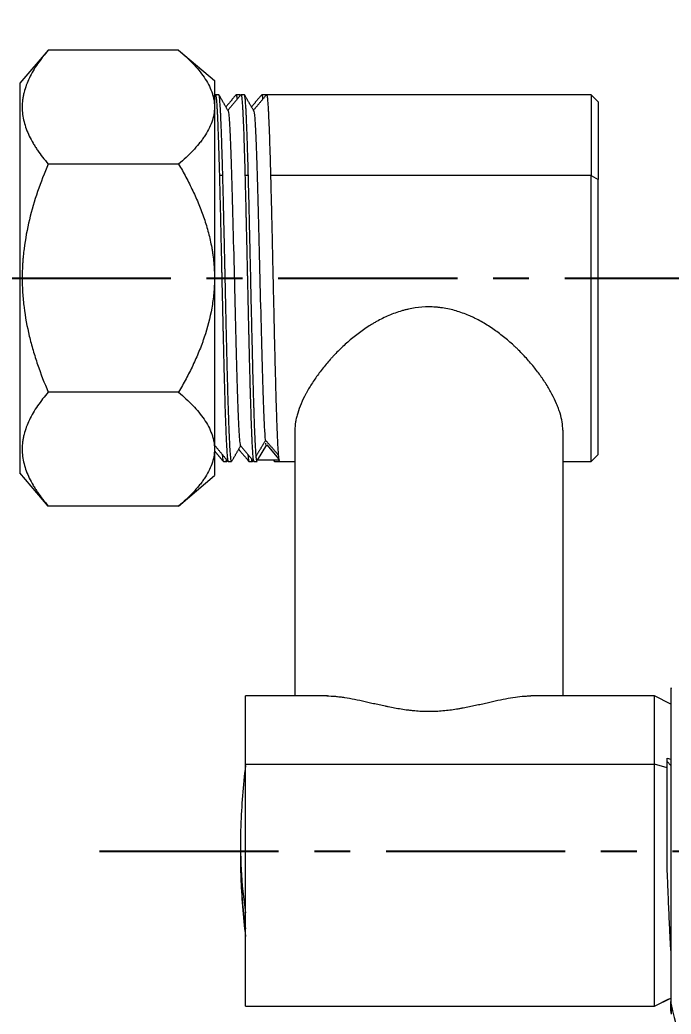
# Model space of a CAD drawing. Header units: millimetres. Extents: x 24023 to 24864, y 1163 to 1757.
# Drawn here: x 24721.7 to 24767.9, y 1331.4 to 1401.9 of the extents above; entities that cross this region are included whole.
import ezdxf

# ---------------------------------------------------------------- set-up
doc = ezdxf.new("R2010")
doc.units = ezdxf.units.MM
doc.linetypes.add('CENTERX2', pattern=[20.32, 12.7, -2.54, 2.54, -2.54])
doc.layers.add('CENTER', color=1, linetype='CENTERX2')
doc.styles.get("Standard").update_dxf_attribs({"font": 'arial.ttf'})
doc.dimstyles.new('ISO-25', dxfattribs={"dimtxt": 7, "dimasz": 5, "dimexe": 1.252, "dimexo": 0.625, "dimgap": 1, "dimtad": 1, "dimtih": 1, "dimtoh": 1, "dimdec": 1, "dimdsep": 46, "dimtxsty": 'Standard', "dimcen": 0, "dimclrd": 3, "dimclre": 3, "dimclrt": 4, "dimadec": 0, "dimazin": 0, "dimtfac": 1, "dimtdec": 1, "dimtmove": 0, "dimatfit": 3, "dimfxl": 1, "dimarcsym": 0})

# ---------------------------------------------------------------- blocks, each defined once
blk = doc.blocks.new('*D50')
at = {"color": 3, "lineweight": -2, "transparency": 16777216}
for p, q in [((24727.261, 1520.798), (24569.507, 1520.798)), ((24570.759, 1515.798), (24570.759, 1390.87)), ((24570.759, 1250.765), (24570.759, 1375.693)), ((24727.261, 1245.765), (24569.507, 1245.765))]:
    blk.add_line(p, q, dxfattribs=at)
at = {"color": 3, "transparency": 16777216}
for points in [[(24569.926, 1515.798), (24571.592, 1515.798), (24570.759, 1520.798)], [(24569.926, 1250.765), (24571.592, 1250.765), (24570.759, 1245.765)]]:
    blk.add_solid(points, dxfattribs=at)
at = {"layer": 'Defpoints', "color": 0, "transparency": 16777216}
for p in [(24727.886, 1520.798), (24570.759, 1245.765), (24727.886, 1245.765)]:
    blk.add_point(p, dxfattribs=at)
at = {"color": 4, "transparency": 16777216, "insert": (24570.759, 1383.281), "char_height": 7, "attachment_point": 5}
blk.add_mtext('(1600)', dxfattribs=at)
blk = doc.blocks.new('*D54')
at = {"color": 3, "lineweight": -2, "transparency": 16777216}
for p, q in [((24640.75, 1365.035), (24640.75, 1260.666)), ((24776.172, 1315.313), (24776.172, 1260.666)), ((24645.75, 1261.918), (24693.994, 1261.918)), ((24771.172, 1261.918), (24722.928, 1261.918))]:
    blk.add_line(p, q, dxfattribs=at)
at = {"color": 3, "transparency": 16777216}
for points in [[(24645.75, 1262.752), (24645.75, 1261.085), (24640.75, 1261.918)], [(24771.172, 1262.752), (24771.172, 1261.085), (24776.172, 1261.918)]]:
    blk.add_solid(points, dxfattribs=at)
at = {"layer": 'Defpoints', "color": 0, "transparency": 16777216}
for p in [(24640.75, 1365.66), (24776.172, 1315.938), (24776.172, 1261.918)]:
    blk.add_point(p, dxfattribs=at)
at = {"color": 4, "transparency": 16777216, "insert": (24708.461, 1261.918), "char_height": 7, "attachment_point": 5}
blk.add_mtext('135.4', dxfattribs=at)

msp = doc.modelspace()

# ---------------------------------------------------------------- linework, layer by layer
at = {"linetype": 'Continuous', "lineweight": 18, "extrusion": (0, 1, 0)}
for p, q in [((24723.755, 1399.726), (24721.745, 1397.368)), ((24732.999, 1399.726), (24723.755, 1399.726)), ((24732.999, 1399.726), (24735.545, 1397.557)), ((24721.745, 1397.368), (24721.745, 1369.753)), ((24735.545, 1397.557), (24735.545, 1395.681)), ((24735.85, 1396.56), (24735.61, 1396.56)), ((24737.321, 1396.56), (24737.081, 1396.56)), ((24737.664, 1396.56), (24737.424, 1396.56)), ((24739.234, 1396.56), (24738.895, 1396.56)), ((24762.245, 1396.56), (24739.238, 1396.56)), ((24762.745, 1396.06), (24762.245, 1396.56)), ((24762.245, 1396.56), (24762.245, 1390.83)), ((24762.745, 1396.06), (24762.745, 1390.55)), ((24735.545, 1395.681), (24735.545, 1383.559)), ((24732.999, 1391.643), (24723.755, 1391.643)), ((24762.245, 1370.56), (24762.245, 1390.83)), ((24762.745, 1371.06), (24762.745, 1390.55)), ((24735.545, 1383.559), (24735.545, 1371.438)), ((24732.999, 1375.478), (24723.755, 1375.478)), ((24741.245, 1372.783), (24741.245, 1353.938)), ((24760.245, 1372.783), (24760.245, 1353.938)), ((24735.545, 1371.438), (24735.545, 1369.564)), ((24738.603, 1370.641), (24739.245, 1371.745)), ((24739.245, 1371.745), (24740.105, 1370.726)), ((24762.245, 1370.56), (24762.745, 1371.06)), ((24736.174, 1370.56), (24736.415, 1370.56)), ((24736.517, 1370.56), (24736.757, 1370.56)), ((24737.988, 1370.56), (24738.229, 1370.56)), ((24738.331, 1370.56), (24738.571, 1370.56)), ((24740.177, 1370.641), (24738.603, 1370.641)), ((24739.802, 1370.56), (24740.145, 1370.56)), ((24740.145, 1370.56), (24741.245, 1370.56)), ((24760.245, 1370.56), (24762.245, 1370.56)), ((24723.755, 1367.395), (24721.745, 1369.753)), ((24732.999, 1367.395), (24735.545, 1369.564)), ((24732.999, 1367.395), (24723.755, 1367.395)), ((24767.901, 1354.288), (24767.901, 1332.261)), ((24737.745, 1349.089), (24737.745, 1353.938)), ((24743.551, 1353.938), (24737.745, 1353.938)), ((24766.745, 1353.938), (24757.973, 1353.938)), ((24766.745, 1349.089), (24766.745, 1353.938)), ((24767.901, 1353.36), (24766.745, 1353.938)), ((24767.645, 1349.529), (24767.901, 1349.449)), ((24767.901, 1349.006), (24767.645, 1349.282)), ((24737.745, 1331.938), (24737.745, 1349.089)), ((24766.745, 1331.938), (24766.745, 1349.089)), ((24766.745, 1331.938), (24767.901, 1332.516)), ((24766.745, 1331.938), (24767.764, 1332.448)), ((24737.745, 1331.938), (24766.745, 1331.938)), ((24767.901, 1331.588), (24767.901, 1332.261))]:
    msp.add_line(p, q, dxfattribs=at)
at = {"linetype": 'Continuous', "lineweight": 13, "extrusion": (0, 1, 0)}
for p, q in [((24736.132, 1390.83), (24735.892, 1390.83)), ((24737.946, 1390.83), (24737.706, 1390.83)), ((24762.245, 1390.83), (24739.52, 1390.83)), ((24762.245, 1390.83), (24762.745, 1390.55)), ((24767.924, 1332.061), (24767.924, 1354.5)), ((24737.745, 1349.089), (24766.745, 1349.089)), ((24767.645, 1348.837), (24766.745, 1349.089)), ((24767.924, 1332.061), (24767.924, 1331.376))]:
    msp.add_line(p, q, dxfattribs=at)
at = {"linetype": 'Continuous', "lineweight": 18}
for centre, radius, start, end in [((24768.901, 1354.288), 1, 167.76269, 180), ((24786.845, 1342.938), 49.472, 172.9711, 177.92845), ((24786.845, 1342.938), 49.472, 182.07155, 187.0289), ((24768.901, 1331.588), 1, 180, 192.23731)]:
    msp.add_arc(centre, radius, start, end, dxfattribs=at)
for centre, major_axis, start_param, end_param in [((24786.845, 1343.497), (-49.462, 0), 6.253209, 6.40419), ((24786.845, 1342.378), (49.462, 0), 3.12796, 3.262597)]:
    msp.add_ellipse(centre, major_axis=major_axis, ratio=0.829038, start_param=start_param, end_param=end_param, dxfattribs=at)
at = {"linetype": 'Continuous', "lineweight": 13}
for centre, major_axis, start_param, end_param in [((24768.901, 1332.261), (-1, 0), 6.283171, 6.496767), ((24837.9, 1346.339), (71.604, 0), 3.355174, 3.578942)]:
    msp.add_ellipse(centre, major_axis=major_axis, ratio=0.940706, start_param=start_param, end_param=end_param, dxfattribs=at)
at = {"linetype": 'Continuous', "lineweight": 18}
for points, knots in [([(24723.755, 1399.726), (24723.48, 1399.404), (24723.228, 1399.079), (24722.778, 1398.422), (24722.581, 1398.09), (24722.256, 1397.416), (24722.128, 1397.074), (24722.019, 1396.641), (24721.999, 1396.554), (24721.975, 1396.422), (24721.967, 1396.379), (24721.953, 1396.291), (24721.947, 1396.247), (24721.919, 1396.028), (24721.909, 1395.854), (24721.909, 1395.507), (24721.92, 1395.334), (24721.964, 1394.989), (24721.997, 1394.817), (24722.125, 1394.305), (24722.251, 1393.965), (24722.494, 1393.459), (24722.584, 1393.291), (24722.731, 1393.04), (24722.782, 1392.957), (24722.889, 1392.79), (24722.943, 1392.706), (24723.226, 1392.292), (24723.48, 1391.966), (24723.755, 1391.643)], [0, 0, 0, 0, 0.125, 0.125, 0.25, 0.25, 0.375, 0.375, 0.40625, 0.40625, 0.421875, 0.421875, 0.4375, 0.4375, 0.5, 0.5, 0.5625, 0.5625, 0.625, 0.625, 0.75, 0.75, 0.8125, 0.8125, 0.84375, 0.84375, 0.875, 0.875, 1, 1, 1, 1]), ([(24732.999, 1399.726), (24733.181, 1399.572), (24733.356, 1399.416), (24733.692, 1399.101), (24733.853, 1398.942), (24734.157, 1398.621), (24734.445, 1398.297), (24734.82, 1397.8), (24735.025, 1397.46), (24735.206, 1397.116), (24735.283, 1396.941), (24735.363, 1396.719), (24735.378, 1396.675), (24735.399, 1396.608), (24735.405, 1396.585), (24735.419, 1396.54), (24735.45, 1396.428), (24735.475, 1396.316), (24735.524, 1396.046), (24735.541, 1395.865), (24735.541, 1395.684)], [0, 0, 0, 0, 0.125, 0.125, 0.25, 0.25, 0.375, 0.5, 0.625, 0.625, 0.75, 0.75, 0.78125, 0.78125, 0.796875, 0.796875, 0.8125, 0.875, 0.875, 1, 1, 1, 1]), ([(24735.61, 1396.56), (24735.619, 1396.561), (24735.627, 1396.542), (24735.638, 1396.499), (24735.639, 1396.494), (24735.641, 1396.483), (24735.642, 1396.477), (24735.646, 1396.458), (24735.653, 1396.416), (24735.66, 1396.363), (24735.675, 1396.242), (24735.693, 1396.04), (24735.712, 1395.759), (24735.726, 1395.518), (24735.731, 1395.432), (24735.737, 1395.319), (24735.738, 1395.296), (24735.74, 1395.249), (24735.744, 1395.179), (24735.747, 1395.106), (24735.759, 1394.857), (24735.769, 1394.64), (24735.788, 1394.173), (24735.797, 1393.923), (24735.816, 1393.389), (24735.825, 1393.105), (24735.836, 1392.765), (24735.837, 1392.727), (24735.839, 1392.651), (24735.843, 1392.536), (24735.851, 1392.263), (24735.859, 1392.021), (24735.873, 1391.528), (24735.883, 1391.186), (24735.892, 1390.83)], [0, 0, 0, 0, 0.095388, 0.095388, 0.107952, 0.107952, 0.120516, 0.120516, 0.145644, 0.1959, 0.1959, 0.296413, 0.396925, 0.396925, 0.447181, 0.447181, 0.459745, 0.459745, 0.472309, 0.497438, 0.497438, 0.59795, 0.59795, 0.698463, 0.698463, 0.798975, 0.798975, 0.811539, 0.811539, 0.824103, 0.849231, 0.899488, 0.899488, 1, 1, 1, 1]), ([(24736.132, 1390.83), (24736.123, 1391.186), (24736.113, 1391.528), (24736.094, 1392.185), (24736.085, 1392.5), (24736.073, 1392.876), (24736.071, 1392.95), (24736.066, 1393.098), (24736.059, 1393.315), (24736.052, 1393.522), (24736.037, 1393.924), (24736.028, 1394.174), (24736.009, 1394.641), (24736, 1394.857), (24735.986, 1395.155), (24735.981, 1395.25), (24735.975, 1395.363), (24735.974, 1395.385), (24735.971, 1395.429), (24735.97, 1395.451), (24735.967, 1395.515), (24735.964, 1395.557), (24735.952, 1395.759), (24735.943, 1395.899), (24735.924, 1396.141), (24735.915, 1396.242), (24735.896, 1396.403), (24735.887, 1396.464), (24735.875, 1396.514), (24735.872, 1396.523), (24735.867, 1396.537), (24735.861, 1396.554), (24735.854, 1396.56), (24735.85, 1396.56)], [0, 0, 0, 0, 0.100523, 0.100523, 0.201045, 0.201045, 0.226176, 0.226176, 0.251307, 0.301568, 0.301568, 0.402091, 0.402091, 0.502614, 0.502614, 0.552875, 0.552875, 0.56544, 0.56544, 0.578006, 0.578006, 0.603136, 0.603136, 0.703659, 0.703659, 0.804182, 0.804182, 0.904705, 0.904705, 0.929835, 0.929835, 0.954966, 1, 1, 1, 1]), ([(24737.081, 1396.56), (24737.081, 1396.56), (24737.082, 1396.56), (24737.092, 1396.558), (24737.101, 1396.535), (24737.12, 1396.448), (24737.13, 1396.384), (24737.14, 1396.291), (24737.141, 1396.283), (24737.142, 1396.274)], [0, 0, 0, 0, 0.024184, 0.024184, 0.489302, 0.489302, 0.954419, 0.954419, 1, 1, 1, 1]), ([(24737.347, 1396.509), (24737.339, 1396.541), (24737.331, 1396.558), (24737.322, 1396.56), (24737.322, 1396.56), (24737.321, 1396.56)], [0, 0, 0, 0, 0.942991, 0.942991, 1, 1, 1, 1]), ([(24737.424, 1396.56), (24737.433, 1396.561), (24737.442, 1396.542), (24737.452, 1396.499), (24737.453, 1396.494), (24737.455, 1396.483), (24737.457, 1396.477), (24737.46, 1396.458), (24737.467, 1396.416), (24737.474, 1396.363), (24737.488, 1396.242), (24737.498, 1396.141), (24737.517, 1395.899), (24737.526, 1395.759), (24737.54, 1395.518), (24737.545, 1395.432), (24737.551, 1395.319), (24737.552, 1395.296), (24737.555, 1395.249), (24737.558, 1395.179), (24737.562, 1395.106), (24737.573, 1394.857), (24737.583, 1394.64), (24737.602, 1394.173), (24737.611, 1393.923), (24737.63, 1393.389), (24737.639, 1393.105), (24737.65, 1392.765), (24737.651, 1392.727), (24737.654, 1392.651), (24737.657, 1392.536), (24737.665, 1392.263), (24737.672, 1392.021), (24737.687, 1391.528), (24737.696, 1391.186), (24737.706, 1390.83)], [0, 0, 0, 0, 0.095385, 0.095385, 0.107949, 0.107949, 0.120513, 0.120513, 0.145642, 0.195898, 0.195898, 0.296411, 0.296411, 0.396923, 0.396923, 0.44718, 0.44718, 0.459744, 0.459744, 0.472308, 0.497436, 0.497436, 0.597949, 0.597949, 0.698462, 0.698462, 0.798974, 0.798974, 0.811539, 0.811539, 0.824103, 0.849231, 0.899487, 0.899487, 1, 1, 1, 1]), ([(24737.946, 1390.83), (24737.937, 1391.186), (24737.918, 1391.87), (24737.899, 1392.5), (24737.887, 1392.876), (24737.885, 1392.95), (24737.88, 1393.098), (24737.873, 1393.315), (24737.866, 1393.522), (24737.852, 1393.924), (24737.842, 1394.174), (24737.823, 1394.641), (24737.814, 1394.857), (24737.8, 1395.155), (24737.795, 1395.25), (24737.789, 1395.363), (24737.788, 1395.385), (24737.785, 1395.429), (24737.784, 1395.451), (24737.781, 1395.515), (24737.778, 1395.557), (24737.767, 1395.759), (24737.757, 1395.899), (24737.738, 1396.141), (24737.729, 1396.242), (24737.71, 1396.403), (24737.7, 1396.464), (24737.689, 1396.514), (24737.686, 1396.523), (24737.682, 1396.537), (24737.675, 1396.554), (24737.668, 1396.56), (24737.664, 1396.56)], [0, 0, 0, 0, 0.100523, 0.201045, 0.201045, 0.226176, 0.226176, 0.251307, 0.301568, 0.301568, 0.402091, 0.402091, 0.502613, 0.502613, 0.552874, 0.552874, 0.56544, 0.56544, 0.578005, 0.578005, 0.603136, 0.603136, 0.703658, 0.703658, 0.804181, 0.804181, 0.904704, 0.904704, 0.929834, 0.929834, 0.954965, 1, 1, 1, 1]), ([(24738.895, 1396.56), (24738.896, 1396.56), (24738.896, 1396.56), (24738.906, 1396.558), (24738.915, 1396.535), (24738.934, 1396.448), (24738.943, 1396.384), (24738.954, 1396.292), (24738.955, 1396.283), (24738.956, 1396.275)], [0, 0, 0, 0, 0.024206, 0.024206, 0.489646, 0.489646, 0.955086, 0.955086, 1, 1, 1, 1]), ([(24739.237, 1396.56), (24739.246, 1396.561), (24739.256, 1396.542), (24739.266, 1396.499), (24739.267, 1396.494), (24739.269, 1396.483), (24739.271, 1396.477), (24739.274, 1396.458), (24739.281, 1396.416), (24739.288, 1396.363), (24739.302, 1396.242), (24739.312, 1396.141), (24739.33, 1395.899), (24739.34, 1395.759), (24739.354, 1395.518), (24739.359, 1395.432), (24739.365, 1395.319), (24739.366, 1395.296), (24739.369, 1395.249), (24739.372, 1395.179), (24739.376, 1395.106), (24739.388, 1394.857), (24739.397, 1394.64), (24739.415, 1394.173), (24739.425, 1393.923), (24739.444, 1393.389), (24739.453, 1393.105), (24739.464, 1392.765), (24739.465, 1392.727), (24739.468, 1392.651), (24739.471, 1392.536), (24739.48, 1392.263), (24739.487, 1392.021), (24739.501, 1391.528), (24739.51, 1391.186), (24739.52, 1390.83)], [0, 0, 0, 0, 0.095386, 0.095386, 0.10795, 0.10795, 0.120514, 0.120514, 0.145643, 0.195899, 0.195899, 0.296412, 0.296412, 0.396924, 0.396924, 0.44718, 0.44718, 0.459745, 0.459745, 0.472309, 0.497437, 0.497437, 0.597949, 0.597949, 0.698462, 0.698462, 0.798975, 0.798975, 0.811539, 0.811539, 0.824103, 0.849231, 0.899487, 0.899487, 1, 1, 1, 1]), ([(24735.541, 1395.684), (24735.541, 1395.504), (24735.524, 1395.325), (24735.46, 1394.97), (24735.413, 1394.794), (24735.228, 1394.269), (24735.047, 1393.925), (24734.788, 1393.542), (24734.759, 1393.499), (24734.699, 1393.415), (24734.607, 1393.289), (24734.509, 1393.164), (24734.305, 1392.915), (24734.161, 1392.752), (24733.854, 1392.429), (24733.693, 1392.27), (24733.356, 1391.954), (24733.181, 1391.798), (24732.999, 1391.643)], [0, 0, 0, 0, 0.125, 0.125, 0.25, 0.25, 0.5, 0.5, 0.53125, 0.53125, 0.5625, 0.625, 0.625, 0.75, 0.75, 0.875, 0.875, 1, 1, 1, 1]), ([(24736.505, 1395.436), (24736.521, 1395.404), (24736.57, 1395.143), (24736.651, 1393.881), (24736.748, 1391.215), (24736.844, 1387.696), (24736.941, 1383.714), (24737.038, 1379.715), (24737.135, 1376.146), (24737.232, 1373.404), (24737.317, 1371.991), (24737.37, 1371.7), (24737.39, 1371.676)], [0, 0, 0, 0, 0.054737, 0.164211, 0.273684, 0.383158, 0.492632, 0.602106, 0.711579, 0.821053, 0.930527, 1, 1, 1, 1]), ([(24738.318, 1395.439), (24738.343, 1395.394), (24738.401, 1394.973), (24738.492, 1393.239), (24738.589, 1390.299), (24738.686, 1386.607), (24738.783, 1382.575), (24738.879, 1378.653), (24738.976, 1375.278), (24739.061, 1373.126), (24739.114, 1372.324), (24739.135, 1372.099)], [0, 0, 0, 0, 0.094528, 0.213114, 0.3317, 0.450286, 0.568873, 0.687459, 0.806045, 0.924631, 1, 1, 1, 1]), ([(24723.755, 1391.643), (24723.48, 1390.999), (24723.228, 1390.349), (24722.778, 1389.035), (24722.581, 1388.37), (24722.256, 1387.022), (24722.128, 1386.339), (24722.019, 1385.472), (24721.999, 1385.298), (24721.975, 1385.036), (24721.967, 1384.948), (24721.953, 1384.772), (24721.947, 1384.685), (24721.919, 1384.247), (24721.909, 1383.899), (24721.909, 1383.204), (24721.92, 1382.858), (24721.964, 1382.169), (24721.997, 1381.826), (24722.125, 1380.8), (24722.251, 1380.121), (24722.494, 1379.11), (24722.584, 1378.774), (24722.731, 1378.271), (24722.782, 1378.104), (24722.889, 1377.77), (24722.943, 1377.604), (24723.226, 1376.775), (24723.48, 1376.122), (24723.755, 1375.478)], [0, 0, 0, 0, 0.125, 0.125, 0.25, 0.25, 0.375, 0.375, 0.40625, 0.40625, 0.421875, 0.421875, 0.4375, 0.4375, 0.5, 0.5, 0.5625, 0.5625, 0.625, 0.625, 0.75, 0.75, 0.8125, 0.8125, 0.84375, 0.84375, 0.875, 0.875, 1, 1, 1, 1]), ([(24732.999, 1391.643), (24733.181, 1391.334), (24733.356, 1391.022), (24733.692, 1390.392), (24733.853, 1390.075), (24734.157, 1389.433), (24734.445, 1388.785), (24734.82, 1387.791), (24735.025, 1387.111), (24735.206, 1386.422), (24735.283, 1386.073), (24735.363, 1385.629), (24735.378, 1385.54), (24735.399, 1385.406), (24735.405, 1385.361), (24735.419, 1385.271), (24735.45, 1385.047), (24735.475, 1384.822), (24735.524, 1384.282), (24735.541, 1383.921), (24735.541, 1383.559)], [0, 0, 0, 0, 0.125, 0.125, 0.25, 0.25, 0.375, 0.5, 0.625, 0.625, 0.75, 0.75, 0.78125, 0.78125, 0.796875, 0.796875, 0.8125, 0.875, 0.875, 1, 1, 1, 1]), ([(24735.892, 1390.83), (24735.902, 1390.474), (24735.911, 1390.109), (24735.93, 1389.359), (24735.939, 1388.974), (24735.953, 1388.384), (24735.958, 1388.184), (24735.965, 1387.882), (24735.968, 1387.78), (24735.973, 1387.578), (24735.975, 1387.476), (24735.987, 1386.967), (24735.996, 1386.556), (24736.015, 1385.726), (24736.024, 1385.308), (24736.038, 1384.674), (24736.043, 1384.462), (24736.05, 1384.143), (24736.054, 1383.983), (24736.057, 1383.823), (24736.06, 1383.715), (24736.061, 1383.662), (24736.072, 1383.179), (24736.081, 1382.754), (24736.1, 1381.91), (24736.109, 1381.491), (24736.128, 1380.66), (24736.137, 1380.248), (24736.149, 1379.737), (24736.152, 1379.635), (24736.157, 1379.431), (24736.159, 1379.329), (24736.166, 1379.026), (24736.171, 1378.827), (24736.185, 1378.236), (24736.194, 1377.852), (24736.213, 1377.105), (24736.222, 1376.74), (24736.237, 1376.209), (24736.241, 1376.035), (24736.248, 1375.776), (24736.251, 1375.691), (24736.255, 1375.564), (24736.256, 1375.522), (24736.258, 1375.438), (24736.269, 1375.062), (24736.28, 1374.706), (24736.298, 1374.105), (24736.307, 1373.819), (24736.326, 1373.279), (24736.336, 1373.024), (24736.348, 1372.725), (24736.35, 1372.666), (24736.354, 1372.58), (24736.355, 1372.551), (24736.357, 1372.495), (24736.363, 1372.355), (24736.369, 1372.222), (24736.383, 1371.919), (24736.393, 1371.737), (24736.411, 1371.409), (24736.421, 1371.265), (24736.435, 1371.076), (24736.44, 1371.019), (24736.446, 1370.952), (24736.447, 1370.939), (24736.449, 1370.914), (24736.45, 1370.902), (24736.454, 1370.866), (24736.456, 1370.843), (24736.468, 1370.737), (24736.478, 1370.673), (24736.496, 1370.586), (24736.506, 1370.563), (24736.515, 1370.561), (24736.516, 1370.56), (24736.516, 1370.56)], [0, 0, 0, 0, 0.045349, 0.045349, 0.090699, 0.090699, 0.113374, 0.113374, 0.124711, 0.124711, 0.136048, 0.136048, 0.181398, 0.181398, 0.226747, 0.226747, 0.249422, 0.249422, 0.260759, 0.266428, 0.266428, 0.272097, 0.272097, 0.317446, 0.317446, 0.362796, 0.362796, 0.408145, 0.408145, 0.419482, 0.419482, 0.43082, 0.43082, 0.453494, 0.453494, 0.498844, 0.498844, 0.544193, 0.544193, 0.566868, 0.566868, 0.578205, 0.578205, 0.583874, 0.583874, 0.589543, 0.634892, 0.634892, 0.680242, 0.680242, 0.725591, 0.725591, 0.736929, 0.736929, 0.742597, 0.742597, 0.748266, 0.770941, 0.770941, 0.81629, 0.81629, 0.86164, 0.86164, 0.884314, 0.884314, 0.889983, 0.889983, 0.895652, 0.895652, 0.906989, 0.906989, 0.952338, 0.952338, 0.997688, 0.997688, 1, 1, 1, 1]), ([(24736.757, 1370.56), (24736.757, 1370.56), (24736.756, 1370.561), (24736.746, 1370.563), (24736.727, 1370.609), (24736.709, 1370.737), (24736.695, 1370.864), (24736.69, 1370.912), (24736.684, 1370.978), (24736.683, 1370.992), (24736.68, 1371.019), (24736.677, 1371.062), (24736.673, 1371.107), (24736.661, 1371.264), (24736.652, 1371.409), (24736.633, 1371.737), (24736.624, 1371.92), (24736.605, 1372.323), (24736.596, 1372.543), (24736.581, 1372.903), (24736.576, 1373.027), (24736.567, 1373.282), (24736.562, 1373.414), (24736.548, 1373.82), (24736.538, 1374.105), (24736.52, 1374.706), (24736.51, 1375.022), (24736.499, 1375.435), (24736.495, 1375.56), (24736.492, 1375.688), (24736.489, 1375.774), (24736.488, 1375.817), (24736.482, 1376.032), (24736.477, 1376.208), (24736.463, 1376.74), (24736.453, 1377.105), (24736.435, 1377.853), (24736.425, 1378.236), (24736.411, 1378.825), (24736.407, 1379.024), (24736.4, 1379.326), (24736.397, 1379.427), (24736.392, 1379.631), (24736.39, 1379.733), (24736.378, 1380.246), (24736.369, 1380.659), (24736.35, 1381.491), (24736.34, 1381.91), (24736.322, 1382.753), (24736.312, 1383.177), (24736.3, 1383.711), (24736.298, 1383.818), (24736.294, 1383.979), (24736.293, 1384.033), (24736.291, 1384.14), (24736.285, 1384.407), (24736.279, 1384.673), (24736.265, 1385.307), (24736.246, 1386.145), (24736.227, 1386.966), (24736.213, 1387.576), (24736.208, 1387.778), (24736.201, 1388.079), (24736.199, 1388.179), (24736.194, 1388.379), (24736.192, 1388.479), (24736.18, 1388.972), (24736.161, 1389.743), (24736.142, 1390.474), (24736.132, 1390.83)], [0, 0, 0, 0, 0.002358, 0.002358, 0.047705, 0.093052, 0.093052, 0.115726, 0.115726, 0.121394, 0.121394, 0.127063, 0.1384, 0.1384, 0.183747, 0.183747, 0.229094, 0.229094, 0.274442, 0.274442, 0.297116, 0.297116, 0.319789, 0.319789, 0.365137, 0.365137, 0.410484, 0.410484, 0.421821, 0.427489, 0.427489, 0.433158, 0.433158, 0.455831, 0.455831, 0.501179, 0.501179, 0.546526, 0.546526, 0.5692, 0.5692, 0.580537, 0.580537, 0.591874, 0.591874, 0.637221, 0.637221, 0.682568, 0.682568, 0.727916, 0.727916, 0.739253, 0.739253, 0.744921, 0.744921, 0.750589, 0.773263, 0.773263, 0.81861, 0.863958, 0.863958, 0.886632, 0.886632, 0.897968, 0.897968, 0.909305, 0.909305, 0.954653, 1, 1, 1, 1]), ([(24737.706, 1390.83), (24737.716, 1390.474), (24737.725, 1390.109), (24737.744, 1389.359), (24737.753, 1388.974), (24737.767, 1388.384), (24737.772, 1388.184), (24737.779, 1387.882), (24737.782, 1387.78), (24737.786, 1387.578), (24737.789, 1387.476), (24737.801, 1386.967), (24737.81, 1386.556), (24737.829, 1385.726), (24737.838, 1385.308), (24737.852, 1384.674), (24737.857, 1384.462), (24737.864, 1384.143), (24737.868, 1383.983), (24737.871, 1383.823), (24737.874, 1383.715), (24737.875, 1383.662), (24737.885, 1383.179), (24737.895, 1382.754), (24737.914, 1381.91), (24737.924, 1381.491), (24737.942, 1380.66), (24737.951, 1380.248), (24737.963, 1379.737), (24737.966, 1379.635), (24737.97, 1379.431), (24737.973, 1379.329), (24737.98, 1379.026), (24737.985, 1378.827), (24737.999, 1378.236), (24738.018, 1377.469), (24738.037, 1376.74), (24738.051, 1376.209), (24738.055, 1376.035), (24738.062, 1375.776), (24738.065, 1375.691), (24738.068, 1375.564), (24738.069, 1375.522), (24738.072, 1375.438), (24738.083, 1375.062), (24738.093, 1374.706), (24738.112, 1374.105), (24738.122, 1373.819), (24738.14, 1373.279), (24738.15, 1373.024), (24738.161, 1372.725), (24738.164, 1372.666), (24738.167, 1372.58), (24738.169, 1372.551), (24738.171, 1372.495), (24738.177, 1372.355), (24738.183, 1372.222), (24738.197, 1371.919), (24738.216, 1371.554), (24738.235, 1371.265), (24738.249, 1371.076), (24738.253, 1371.019), (24738.259, 1370.952), (24738.261, 1370.939), (24738.263, 1370.914), (24738.264, 1370.902), (24738.268, 1370.866), (24738.27, 1370.843), (24738.282, 1370.737), (24738.292, 1370.673), (24738.311, 1370.586), (24738.32, 1370.563), (24738.33, 1370.561), (24738.33, 1370.56), (24738.331, 1370.56)], [0, 0, 0, 0, 0.045349, 0.045349, 0.090699, 0.090699, 0.113374, 0.113374, 0.124711, 0.124711, 0.136048, 0.136048, 0.181398, 0.181398, 0.226747, 0.226747, 0.249422, 0.249422, 0.260759, 0.266428, 0.266428, 0.272096, 0.272096, 0.317446, 0.317446, 0.362795, 0.362795, 0.408145, 0.408145, 0.419482, 0.419482, 0.430819, 0.430819, 0.453494, 0.453494, 0.498844, 0.544193, 0.544193, 0.566868, 0.566868, 0.578205, 0.578205, 0.583874, 0.583874, 0.589542, 0.634892, 0.634892, 0.680241, 0.680241, 0.725591, 0.725591, 0.736928, 0.736928, 0.742597, 0.742597, 0.748265, 0.77094, 0.77094, 0.816289, 0.861639, 0.861639, 0.884314, 0.884314, 0.889982, 0.889982, 0.895651, 0.895651, 0.906988, 0.906988, 0.952338, 0.952338, 0.997687, 0.997687, 1, 1, 1, 1]), ([(24738.571, 1370.56), (24738.568, 1370.56), (24738.558, 1370.568), (24738.548, 1370.597), (24738.54, 1370.637), (24738.538, 1370.646), (24738.535, 1370.665), (24738.529, 1370.695), (24738.524, 1370.731), (24738.514, 1370.811), (24738.5, 1370.939), (24738.48, 1371.194), (24738.466, 1371.406), (24738.456, 1371.581), (24738.451, 1371.672), (24738.446, 1371.769), (24738.442, 1371.836), (24738.441, 1371.869), (24738.432, 1372.041), (24738.425, 1372.188), (24738.411, 1372.499), (24738.398, 1372.828), (24738.377, 1373.375), (24738.364, 1373.775), (24738.353, 1374.088), (24738.35, 1374.195), (24738.345, 1374.359), (24738.343, 1374.414), (24738.34, 1374.525), (24738.331, 1374.804), (24738.316, 1375.325), (24738.295, 1376.058), (24738.275, 1376.828), (24738.261, 1377.367), (24738.252, 1377.712), (24738.251, 1377.781), (24738.247, 1377.921), (24738.246, 1377.991), (24738.24, 1378.202), (24738.237, 1378.344), (24738.227, 1378.77), (24738.213, 1379.345), (24738.192, 1380.225), (24738.179, 1380.824), (24738.165, 1381.429), (24738.158, 1381.735), (24738.15, 1382.121), (24738.148, 1382.198), (24738.145, 1382.352), (24738.139, 1382.584), (24738.134, 1382.815), (24738.124, 1383.277), (24738.11, 1383.892), (24738.09, 1384.81), (24738.076, 1385.419), (24738.066, 1385.876), (24738.061, 1386.104), (24738.056, 1386.331), (24738.052, 1386.483), (24738.051, 1386.558), (24738.042, 1386.935), (24738.035, 1387.233), (24738.021, 1387.818), (24738.008, 1388.395), (24737.987, 1389.234), (24737.974, 1389.776), (24737.96, 1390.31), (24737.953, 1390.572), (24737.946, 1390.83)], [0, 0, 0, 0, 0.014472, 0.047322, 0.047322, 0.055535, 0.055535, 0.063748, 0.080173, 0.080173, 0.113024, 0.145875, 0.178726, 0.178726, 0.195152, 0.203364, 0.203364, 0.211577, 0.211577, 0.244428, 0.244428, 0.277279, 0.31013, 0.342981, 0.342981, 0.359406, 0.359406, 0.367619, 0.367619, 0.375832, 0.408683, 0.441534, 0.474385, 0.507236, 0.507236, 0.515449, 0.515449, 0.523661, 0.523661, 0.540087, 0.540087, 0.572938, 0.605789, 0.63864, 0.63864, 0.671491, 0.671491, 0.679703, 0.679703, 0.687916, 0.704341, 0.704341, 0.737192, 0.770043, 0.802894, 0.802894, 0.81932, 0.827533, 0.827533, 0.835745, 0.835745, 0.868596, 0.868596, 0.901447, 0.934298, 0.967149, 0.967149, 1, 1, 1, 1]), ([(24739.52, 1390.83), (24739.527, 1390.572), (24739.54, 1390.046), (24739.561, 1389.228), (24739.575, 1388.662), (24739.583, 1388.302), (24739.585, 1388.23), (24739.589, 1388.085), (24739.59, 1388.012), (24739.595, 1387.792), (24739.599, 1387.646), (24739.609, 1387.204), (24739.616, 1386.907), (24739.63, 1386.31), (24739.643, 1385.709), (24739.657, 1385.1), (24739.671, 1384.488), (24739.678, 1384.18), (24739.686, 1383.792), (24739.688, 1383.714), (24739.691, 1383.559), (24739.696, 1383.326), (24739.701, 1383.094), (24739.712, 1382.632), (24739.718, 1382.326), (24739.732, 1381.716), (24739.746, 1381.111), (24739.76, 1380.512), (24739.77, 1380.065), (24739.775, 1379.842), (24739.78, 1379.621), (24739.784, 1379.473), (24739.785, 1379.4), (24739.794, 1379.032), (24739.801, 1378.744), (24739.814, 1378.177), (24739.821, 1377.899), (24739.835, 1377.354), (24739.849, 1376.818), (24739.862, 1376.304), (24739.873, 1375.926), (24739.876, 1375.801), (24739.881, 1375.616), (24739.883, 1375.555), (24739.886, 1375.433), (24739.895, 1375.131), (24739.903, 1374.841), (24739.917, 1374.395), (24739.931, 1373.965), (24739.951, 1373.368), (24739.965, 1373.002), (24739.973, 1372.784), (24739.975, 1372.741), (24739.979, 1372.656), (24739.98, 1372.614), (24739.985, 1372.489), (24739.989, 1372.409), (24739.999, 1372.175), (24740.006, 1372.029), (24740.019, 1371.758), (24740.033, 1371.508), (24740.047, 1371.297), (24740.061, 1371.106), (24740.067, 1371.021), (24740.076, 1370.927), (24740.078, 1370.909), (24740.081, 1370.874), (24740.086, 1370.824), (24740.091, 1370.78), (24740.102, 1370.701), (24740.108, 1370.659), (24740.122, 1370.596), (24740.132, 1370.567), (24740.142, 1370.56), (24740.145, 1370.56)], [0, 0, 0, 0, 0.032858, 0.065716, 0.098574, 0.098574, 0.106788, 0.106788, 0.115003, 0.115003, 0.131432, 0.131432, 0.16429, 0.16429, 0.197148, 0.230006, 0.230006, 0.262864, 0.262864, 0.271078, 0.271078, 0.279293, 0.295722, 0.295722, 0.32858, 0.32858, 0.361438, 0.394296, 0.394296, 0.410725, 0.418939, 0.418939, 0.427154, 0.427154, 0.460012, 0.460012, 0.49287, 0.49287, 0.525728, 0.558586, 0.558586, 0.575015, 0.575015, 0.583229, 0.583229, 0.591444, 0.624302, 0.624302, 0.65716, 0.690018, 0.722876, 0.722876, 0.73109, 0.73109, 0.739305, 0.739305, 0.755734, 0.755734, 0.788592, 0.788592, 0.82145, 0.854308, 0.854308, 0.887166, 0.887166, 0.89538, 0.89538, 0.903595, 0.920024, 0.920024, 0.952882, 0.952882, 0.98574, 1, 1, 1, 1]), ([(24735.541, 1383.559), (24735.541, 1383.198), (24735.524, 1382.841), (24735.46, 1382.131), (24735.413, 1381.779), (24735.228, 1380.73), (24735.047, 1380.04), (24734.788, 1379.275), (24734.759, 1379.19), (24734.699, 1379.021), (24734.607, 1378.768), (24734.509, 1378.518), (24734.305, 1378.021), (24734.161, 1377.695), (24733.854, 1377.049), (24733.693, 1376.73), (24733.356, 1376.099), (24733.181, 1375.787), (24732.999, 1375.478)], [0, 0, 0, 0, 0.125, 0.125, 0.25, 0.25, 0.5, 0.5, 0.53125, 0.53125, 0.5625, 0.625, 0.625, 0.75, 0.75, 0.875, 0.875, 1, 1, 1, 1]), ([(24760.245, 1372.783), (24760.245, 1372.967), (24760.228, 1373.158), (24760.162, 1373.557), (24760.112, 1373.764), (24760.015, 1374.086), (24759.979, 1374.195), (24759.918, 1374.361), (24759.897, 1374.417), (24759.852, 1374.53), (24759.829, 1374.587), (24759.709, 1374.871), (24759.599, 1375.102), (24759.352, 1375.566), (24759.216, 1375.8), (24758.993, 1376.153), (24758.916, 1376.271), (24758.794, 1376.449), (24758.753, 1376.508), (24758.669, 1376.627), (24758.627, 1376.686), (24758.411, 1376.981), (24758.228, 1377.214), (24757.843, 1377.675), (24757.641, 1377.902), (24757.322, 1378.237), (24757.214, 1378.348), (24757.047, 1378.512), (24756.991, 1378.567), (24756.877, 1378.676), (24756.819, 1378.73), (24756.529, 1378.997), (24756.29, 1379.204), (24755.796, 1379.599), (24755.541, 1379.789), (24755.014, 1380.147), (24754.742, 1380.317), (24754.319, 1380.553), (24754.176, 1380.628), (24753.956, 1380.736), (24753.883, 1380.772), (24753.735, 1380.84), (24753.66, 1380.873), (24753.287, 1381.033), (24752.982, 1381.143), (24752.36, 1381.325), (24752.042, 1381.396), (24751.677, 1381.45), (24751.636, 1381.455), (24751.555, 1381.466), (24751.433, 1381.481), (24751.148, 1381.507), (24750.905, 1381.516), (24750.419, 1381.516), (24750.097, 1381.492), (24749.615, 1381.421), (24749.454, 1381.391), (24749.254, 1381.347), (24749.214, 1381.338), (24749.134, 1381.319), (24749.015, 1381.289), (24748.897, 1381.257), (24748.506, 1381.143), (24748.202, 1381.033), (24747.608, 1380.779), (24747.319, 1380.635), (24746.965, 1380.438), (24746.895, 1380.398), (24746.755, 1380.316), (24746.686, 1380.274), (24746.479, 1380.146), (24746.344, 1380.058), (24745.946, 1379.787), (24745.691, 1379.597), (24745.197, 1379.202), (24744.959, 1378.996), (24744.499, 1378.572), (24744.278, 1378.353), (24744.011, 1378.073), (24743.958, 1378.016), (24743.853, 1377.903), (24743.699, 1377.732), (24743.55, 1377.56), (24743.262, 1377.215), (24743.08, 1376.983), (24742.739, 1376.518), (24742.579, 1376.284), (24742.356, 1375.932), (24742.285, 1375.814), (24742.182, 1375.638), (24742.131, 1375.55), (24742.083, 1375.462), (24742.051, 1375.403), (24742.035, 1375.373), (24741.894, 1375.109), (24741.784, 1374.878), (24741.592, 1374.427), (24741.511, 1374.206), (24741.413, 1373.883), (24741.384, 1373.777), (24741.346, 1373.62), (24741.335, 1373.568), (24741.313, 1373.464), (24741.304, 1373.413), (24741.262, 1373.16), (24741.245, 1372.967), (24741.245, 1372.783)], [0, 0, 0, 0, 0.03125, 0.03125, 0.0625, 0.0625, 0.078125, 0.078125, 0.085938, 0.085938, 0.09375, 0.09375, 0.125, 0.125, 0.15625, 0.15625, 0.171875, 0.171875, 0.179688, 0.179688, 0.1875, 0.1875, 0.21875, 0.21875, 0.25, 0.25, 0.265625, 0.265625, 0.273438, 0.273438, 0.28125, 0.28125, 0.3125, 0.3125, 0.34375, 0.34375, 0.375, 0.375, 0.390625, 0.390625, 0.398438, 0.398438, 0.40625, 0.40625, 0.4375, 0.4375, 0.46875, 0.46875, 0.472656, 0.472656, 0.476563, 0.484375, 0.5, 0.5, 0.53125, 0.53125, 0.546875, 0.546875, 0.550781, 0.550781, 0.554688, 0.5625, 0.5625, 0.59375, 0.59375, 0.625, 0.625, 0.632813, 0.632813, 0.640625, 0.640625, 0.65625, 0.65625, 0.6875, 0.6875, 0.71875, 0.71875, 0.75, 0.75, 0.757813, 0.757813, 0.765625, 0.78125, 0.78125, 0.8125, 0.8125, 0.84375, 0.84375, 0.859375, 0.859375, 0.867188, 0.871094, 0.871094, 0.875, 0.875, 0.90625, 0.90625, 0.9375, 0.9375, 0.953125, 0.953125, 0.960938, 0.960938, 0.96875, 0.96875, 1, 1, 1, 1]), ([(24723.755, 1375.478), (24723.48, 1375.156), (24723.228, 1374.831), (24722.778, 1374.173), (24722.581, 1373.841), (24722.256, 1373.167), (24722.128, 1372.826), (24722.019, 1372.392), (24721.999, 1372.305), (24721.975, 1372.174), (24721.967, 1372.13), (24721.953, 1372.042), (24721.947, 1371.998), (24721.919, 1371.78), (24721.909, 1371.605), (24721.909, 1371.258), (24721.92, 1371.085), (24721.964, 1370.74), (24721.997, 1370.569), (24722.125, 1370.056), (24722.251, 1369.716), (24722.494, 1369.211), (24722.584, 1369.043), (24722.731, 1368.791), (24722.782, 1368.708), (24722.889, 1368.541), (24722.943, 1368.458), (24723.226, 1368.043), (24723.48, 1367.717), (24723.755, 1367.395)], [0, 0, 0, 0, 0.125, 0.125, 0.25, 0.25, 0.375, 0.375, 0.40625, 0.40625, 0.421875, 0.421875, 0.4375, 0.4375, 0.5, 0.5, 0.5625, 0.5625, 0.625, 0.625, 0.75, 0.75, 0.8125, 0.8125, 0.84375, 0.84375, 0.875, 0.875, 1, 1, 1, 1]), ([(24732.999, 1375.478), (24733.181, 1375.323), (24733.356, 1375.167), (24733.692, 1374.852), (24733.853, 1374.693), (24734.157, 1374.372), (24734.445, 1374.048), (24734.82, 1373.551), (24735.025, 1373.212), (24735.206, 1372.867), (24735.283, 1372.692), (24735.363, 1372.47), (24735.378, 1372.426), (24735.399, 1372.359), (24735.405, 1372.336), (24735.419, 1372.292), (24735.45, 1372.179), (24735.475, 1372.067), (24735.524, 1371.797), (24735.541, 1371.616), (24735.541, 1371.435)], [0, 0, 0, 0, 0.125, 0.125, 0.25, 0.25, 0.375, 0.5, 0.625, 0.625, 0.75, 0.75, 0.78125, 0.78125, 0.796875, 0.796875, 0.8125, 0.875, 0.875, 1, 1, 1, 1]), ([(24739.161, 1371.862), (24739.164, 1371.839), (24739.192, 1371.652), (24739.22, 1371.632), (24739.245, 1371.745)], [0, 0, 0, 0, 0.112113, 1, 1, 1, 1]), ([(24735.541, 1371.435), (24735.541, 1371.255), (24735.524, 1371.076), (24735.46, 1370.721), (24735.413, 1370.545), (24735.228, 1370.021), (24735.047, 1369.676), (24734.788, 1369.293), (24734.759, 1369.251), (24734.699, 1369.166), (24734.607, 1369.04), (24734.509, 1368.915), (24734.305, 1368.667), (24734.161, 1368.503), (24733.854, 1368.181), (24733.693, 1368.021), (24733.356, 1367.706), (24733.181, 1367.549), (24732.999, 1367.395)], [0, 0, 0, 0, 0.125, 0.125, 0.25, 0.25, 0.5, 0.5, 0.53125, 0.53125, 0.5625, 0.625, 0.625, 0.75, 0.75, 0.875, 0.875, 1, 1, 1, 1]), ([(24736.097, 1371.024), (24736.104, 1370.936), (24736.111, 1370.861), (24736.128, 1370.718), (24736.137, 1370.657), (24736.149, 1370.607), (24736.152, 1370.599), (24736.157, 1370.584), (24736.159, 1370.578), (24736.163, 1370.57), (24736.165, 1370.567), (24736.167, 1370.565)], [0, 0, 0, 0, 0.315576, 0.315576, 0.720681, 0.720681, 0.821957, 0.821957, 0.923233, 0.923233, 1, 1, 1, 1]), ([(24736.415, 1370.56), (24736.41, 1370.56), (24736.406, 1370.565), (24736.4, 1370.578), (24736.397, 1370.584), (24736.392, 1370.598), (24736.39, 1370.607), (24736.383, 1370.635), (24736.379, 1370.658), (24736.374, 1370.685)], [0, 0, 0, 0, 0.318287, 0.318287, 0.495909, 0.495909, 0.673531, 0.673531, 1, 1, 1, 1]), ([(24737.911, 1371.024), (24737.918, 1370.936), (24737.926, 1370.861), (24737.942, 1370.718), (24737.951, 1370.657), (24737.963, 1370.607), (24737.966, 1370.599), (24737.97, 1370.584), (24737.973, 1370.578), (24737.979, 1370.565), (24737.984, 1370.56), (24737.988, 1370.56)], [0, 0, 0, 0, 0.285661, 0.285661, 0.652363, 0.652363, 0.744038, 0.744038, 0.835714, 0.835714, 1, 1, 1, 1]), ([(24738.229, 1370.56), (24738.223, 1370.56), (24738.211, 1370.575), (24738.197, 1370.63), (24738.189, 1370.682), (24738.187, 1370.693)], [0, 0, 0, 0, 0.377824, 0.873978, 1, 1, 1, 1]), ([(24743.509, 1353.938), (24743.511, 1353.938), (24743.513, 1353.938), (24743.707, 1353.937), (24743.908, 1353.927), (24744.222, 1353.898), (24744.329, 1353.886), (24744.548, 1353.859), (24744.659, 1353.843), (24745.001, 1353.79), (24745.235, 1353.747), (24745.718, 1353.652), (24745.966, 1353.598), (24746.35, 1353.513), (24746.48, 1353.484), (24746.744, 1353.425), (24746.879, 1353.394), (24747.152, 1353.333), (24747.292, 1353.302), (24747.505, 1353.256), (24747.577, 1353.24), (24747.722, 1353.21), (24747.795, 1353.194), (24748.016, 1353.149), (24748.165, 1353.12), (24748.467, 1353.064), (24748.62, 1353.038), (24748.932, 1352.988), (24749.091, 1352.965), (24749.292, 1352.94), (24749.333, 1352.935), (24749.414, 1352.925), (24749.455, 1352.921), (24749.578, 1352.907), (24749.661, 1352.899), (24749.908, 1352.878), (24750.073, 1352.866), (24750.406, 1352.851), (24750.573, 1352.847), (24750.825, 1352.847), (24750.909, 1352.848), (24751.036, 1352.851), (24751.078, 1352.852), (24751.163, 1352.855), (24751.374, 1352.863), (24751.581, 1352.877), (24752.074, 1352.921), (24752.395, 1352.962), (24752.749, 1353.019), (24752.788, 1353.025), (24752.866, 1353.038), (24752.982, 1353.058), (24753.097, 1353.078), (24753.324, 1353.12), (24753.472, 1353.149), (24753.764, 1353.209), (24753.907, 1353.239), (24754.189, 1353.3), (24754.328, 1353.331), (24754.602, 1353.392), (24754.737, 1353.423), (24754.937, 1353.468), (24755.004, 1353.483), (24755.135, 1353.512), (24755.2, 1353.527), (24755.523, 1353.598), (24755.772, 1353.652), (24756.253, 1353.747), (24756.486, 1353.789), (24756.935, 1353.859), (24757.152, 1353.887), (24757.467, 1353.917), (24757.57, 1353.924), (24757.772, 1353.934), (24757.871, 1353.937), (24757.974, 1353.938), (24757.979, 1353.938), (24757.984, 1353.938)], [0, 0, 0, 0, 0.00061, 0.00061, 0.056053, 0.056053, 0.083775, 0.083775, 0.111496, 0.111496, 0.166939, 0.166939, 0.222382, 0.222382, 0.250104, 0.250104, 0.277826, 0.277826, 0.305547, 0.305547, 0.319408, 0.319408, 0.333269, 0.333269, 0.36099, 0.36099, 0.388712, 0.388712, 0.416433, 0.416433, 0.423364, 0.423364, 0.430294, 0.430294, 0.444155, 0.444155, 0.471877, 0.471877, 0.499598, 0.499598, 0.513459, 0.513459, 0.520389, 0.520389, 0.52732, 0.555041, 0.555041, 0.610484, 0.610484, 0.617415, 0.617415, 0.624345, 0.638206, 0.638206, 0.665927, 0.665927, 0.693649, 0.693649, 0.721371, 0.721371, 0.749092, 0.749092, 0.762953, 0.762953, 0.776814, 0.776814, 0.832257, 0.832257, 0.8877, 0.8877, 0.943143, 0.943143, 0.970865, 0.970865, 0.998586, 0.998586, 1, 1, 1, 1]), ([(24767.645, 1341.764), (24767.645, 1342.075), (24767.645, 1342.386), (24767.645, 1343.004), (24767.646, 1343.621), (24767.646, 1344.235), (24767.646, 1344.846), (24767.646, 1345.151), (24767.646, 1345.759), (24767.646, 1346.058), (24767.646, 1346.643), (24767.646, 1347.218), (24767.646, 1347.77), (24767.645, 1348.312), (24767.645, 1348.577), (24767.645, 1348.837)], [0, 0, 0, 0, 0.125, 0.125, 0.25, 0.375, 0.375, 0.5, 0.5, 0.625, 0.625, 0.75, 0.875, 0.875, 1, 1, 1, 1]), ([(24767.901, 1335.889), (24767.89, 1336.092), (24767.879, 1336.304), (24767.862, 1336.647), (24767.855, 1336.774), (24767.846, 1336.968), (24767.843, 1337.033), (24767.836, 1337.165), (24767.833, 1337.232), (24767.818, 1337.567), (24767.805, 1337.842), (24767.781, 1338.403), (24767.769, 1338.69), (24767.744, 1339.276), (24767.732, 1339.575), (24767.713, 1340.032), (24767.707, 1340.187), (24767.697, 1340.42), (24767.694, 1340.498), (24767.688, 1340.655), (24767.685, 1340.733), (24767.669, 1341.126), (24767.657, 1341.444), (24767.644, 1341.764)], [0, 0, 0, 0, 0.128224, 0.128224, 0.200872, 0.200872, 0.237196, 0.237196, 0.27352, 0.27352, 0.418816, 0.418816, 0.564112, 0.564112, 0.709408, 0.709408, 0.782056, 0.782056, 0.81838, 0.81838, 0.854704, 0.854704, 1, 1, 1, 1])]:
    msp.add_open_spline(points, degree=3, knots=knots, dxfattribs=at)
for points, degree in [([(24735.551, 1396.495), (24735.54, 1396.515), (24735.528, 1396.535)], 2), ([(24735.609, 1396.564), (24735.577, 1396.526), (24735.545, 1396.487)], 2), ([(24736.509, 1395.429), (24736.184, 1395.992), (24735.859, 1396.554)], 2), ([(24737.081, 1396.565), (24736.717, 1396.132), (24736.354, 1395.698)], 2), ([(24737.424, 1396.565), (24736.958, 1396.011), (24736.493, 1395.457)], 2), ([(24737.365, 1396.495), (24737.348, 1396.525), (24737.33, 1396.554)], 2), ([(24738.322, 1395.432), (24737.996, 1395.995), (24737.671, 1396.558)], 2), ([(24738.894, 1396.563), (24738.531, 1396.131), (24738.168, 1395.698)], 2), ([(24739.236, 1396.563), (24738.772, 1396.01), (24738.307, 1395.457)], 2), ([(24738.497, 1370.934), (24738.822, 1371.478), (24739.147, 1372.022)], 2), ([(24739.129, 1372.105), (24739.601, 1371.561), (24740.073, 1371.016)], 2), ([(24735.545, 1371.306), (24735.859, 1370.932), (24736.173, 1370.558)], 2), ([(24735.572, 1371.681), (24736.044, 1371.119), (24736.517, 1370.556)], 2), ([(24736.766, 1370.566), (24737.083, 1371.115), (24737.4, 1371.664)], 2), ([(24737.261, 1371.422), (24737.624, 1370.989), (24737.988, 1370.556)], 2), ([(24737.384, 1371.683), (24737.857, 1371.121), (24738.329, 1370.558)], 2), ([(24736.423, 1370.566), (24736.44, 1370.596), (24736.458, 1370.626)], 2), ([(24738.236, 1370.563), (24738.254, 1370.595), (24738.272, 1370.626)], 2), ([(24739.73, 1370.641), (24739.765, 1370.6), (24739.8, 1370.558)], 2), ([(24767.645, 1348.837), (24767.645, 1349.074), (24767.645, 1349.305), (24767.645, 1349.529)], 3)]:
    msp.add_open_spline(points, degree=degree, dxfattribs=at)
at = {"layer": 'CENTER'}
for p, q in [((24719.745, 1383.56), (24772.745, 1383.56)), ((24727.388, 1342.938), (24792.013, 1342.938))]:
    msp.add_line(p, q, dxfattribs=at)

# ---------------------------------------------------------------- dimensions: what is measured, and where the dimension line sits
at = {"color": 6}
dim = msp.add_linear_dim(base=(24570.759, 1245.765), p1=(24727.886, 1520.798), p2=(24727.886, 1245.765), angle=90, text='(1600)', dimstyle='ISO-25', override={"dimgap": 3, "dimtad": 0}, dxfattribs=at)
dim.commit()
dim.dimension.update_dxf_attribs({"geometry": '*D50', "text_midpoint": (24570.759, 1383.281)})
dim = msp.add_linear_dim(base=(24776.172, 1261.918), p1=(24640.75, 1365.66), p2=(24776.172, 1315.938), dimstyle='ISO-25', override={"dimgap": 3, "dimtad": 0}, dxfattribs=at)
dim.commit()
dim.dimension.update_dxf_attribs({"geometry": '*D54', "text_midpoint": (24708.461, 1261.918)})

doc.saveas('drawing.dxf')
